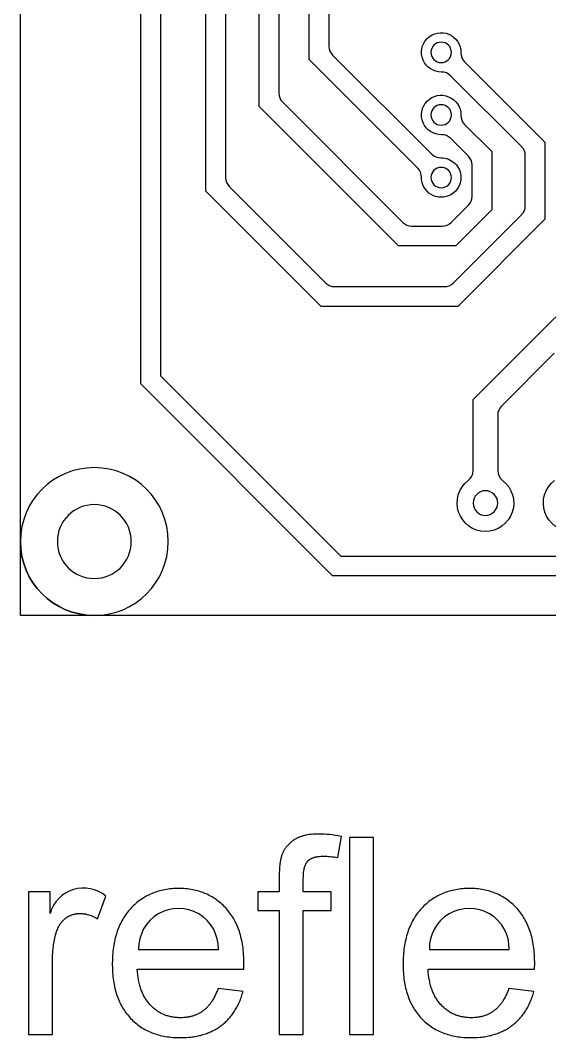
# Model space of a CAD drawing. Extents: x -87 to 75, y -128 to -16.
# Drawn here: x 0.4 to 21.87, y -128.13 to -86.85 of the extents above; entities that cross this region are included whole.
import ezdxf

# ---------------------------------------------------------------- set-up
doc = ezdxf.new("R2010")
doc.units = 0
doc.layers.add('MOSFET', color=7, linetype='CONTINUOUS')
doc.layers.add('MOSFET$TRACES', color=7, linetype='CONTINUOUS')

msp = doc.modelspace()

# ---------------------------------------------------------------- linework, layer by layer
at = {"layer": 'MOSFET'}
for p, q in [((0.4, -111), (0.4, -16)), ((0.4, -108), (0.4, -19)), ((74.6, -111), (0.4, -111)), ((71.6, -111), (3.4, -111)), ((11.482, -120.121), (11.46, -120.137)), ((11.504, -120.106), (11.482, -120.121)), ((11.526, -120.092), (11.504, -120.106)), ((11.55, -120.078), (11.526, -120.092)), ((11.573, -120.064), (11.55, -120.078)), ((11.598, -120.051), (11.573, -120.064)), ((11.622, -120.038), (11.598, -120.051)), ((11.648, -120.026), (11.622, -120.038)), ((11.674, -120.014), (11.648, -120.026)), ((11.7, -120.003), (11.674, -120.014)), ((11.727, -119.992), (11.7, -120.003)), ((11.755, -119.981), (11.727, -119.992)), ((11.783, -119.971), (11.755, -119.981)), ((11.812, -119.962), (11.783, -119.971)), ((11.841, -119.953), (11.812, -119.962)), ((11.871, -119.944), (11.841, -119.953)), ((11.902, -119.936), (11.871, -119.944)), ((11.933, -119.928), (11.902, -119.936)), ((11.964, -119.921), (11.933, -119.928)), ((11.996, -119.915), (11.964, -119.921)), ((12.062, -119.902), (11.996, -119.915)), ((12.13, -119.892), (12.062, -119.902)), ((12.201, -119.884), (12.13, -119.892)), ((12.273, -119.877), (12.201, -119.884)), ((12.348, -119.873), (12.273, -119.877)), ((12.425, -119.87), (12.348, -119.873)), ((12.504, -119.869), (12.425, -119.87)), ((12.609, -119.871), (12.504, -119.869)), ((12.717, -119.875), (12.609, -119.871)), ((12.828, -119.883), (12.717, -119.875)), ((12.941, -119.894), (12.828, -119.883)), ((13.057, -119.907), (12.941, -119.894)), ((13.175, -119.924), (13.057, -119.907)), ((13.297, -119.944), (13.175, -119.924)), ((13.273, -120.823), (13.421, -119.967)), ((13.421, -119.967), (13.297, -119.944)), ((14.729, -120.005), (13.748, -120.005)), ((13.748, -120.005), (13.748, -128)), ((14.729, -128), (14.729, -120.005)), ((11.102, -120.522), (11.089, -120.543)), ((11.114, -120.501), (11.102, -120.522)), ((11.128, -120.48), (11.114, -120.501)), ((11.141, -120.459), (11.128, -120.48)), ((11.156, -120.439), (11.141, -120.459)), ((11.17, -120.419), (11.156, -120.439)), ((11.185, -120.399), (11.17, -120.419)), ((11.2, -120.38), (11.185, -120.399)), ((11.216, -120.36), (11.2, -120.38)), ((11.232, -120.342), (11.216, -120.36)), ((11.249, -120.323), (11.232, -120.342)), ((11.266, -120.305), (11.249, -120.323)), ((11.284, -120.287), (11.266, -120.305)), ((11.302, -120.269), (11.284, -120.287)), ((11.32, -120.251), (11.302, -120.269)), ((11.339, -120.234), (11.32, -120.251)), ((11.358, -120.217), (11.339, -120.234)), ((11.377, -120.2), (11.358, -120.217)), ((11.397, -120.184), (11.377, -120.2)), ((11.418, -120.168), (11.397, -120.184)), ((11.439, -120.152), (11.418, -120.168)), ((11.46, -120.137), (11.439, -120.152)), ((10.95, -120.932), (10.942, -120.98)), ((10.959, -120.886), (10.95, -120.932)), ((10.97, -120.842), (10.959, -120.886)), ((10.98, -120.801), (10.97, -120.842)), ((10.986, -120.781), (10.98, -120.801)), ((10.992, -120.762), (10.986, -120.781)), ((10.998, -120.743), (10.992, -120.762)), ((11.005, -120.725), (10.998, -120.743)), ((11.014, -120.702), (11.005, -120.725)), ((11.023, -120.678), (11.014, -120.702)), ((11.033, -120.655), (11.023, -120.678)), ((11.044, -120.632), (11.033, -120.655)), ((11.054, -120.61), (11.044, -120.632)), ((11.066, -120.587), (11.054, -120.61)), ((11.077, -120.565), (11.066, -120.587)), ((11.089, -120.543), (11.077, -120.565)), ((12.069, -120.954), (12.075, -120.948)), ((12.075, -120.948), (12.081, -120.942)), ((12.081, -120.942), (12.087, -120.937)), ((12.087, -120.937), (12.093, -120.931)), ((12.093, -120.931), (12.1, -120.926)), ((12.1, -120.926), (12.106, -120.92)), ((12.106, -120.92), (12.113, -120.915)), ((12.113, -120.915), (12.12, -120.91)), ((12.12, -120.91), (12.127, -120.905)), ((12.127, -120.905), (12.141, -120.895)), ((12.141, -120.895), (12.156, -120.885)), ((12.156, -120.885), (12.172, -120.876)), ((12.172, -120.876), (12.188, -120.868)), ((12.188, -120.868), (12.204, -120.859)), ((12.204, -120.859), (12.221, -120.851)), ((12.221, -120.851), (12.239, -120.843)), ((12.239, -120.843), (12.257, -120.836)), ((12.257, -120.836), (12.275, -120.829)), ((12.275, -120.829), (12.294, -120.823)), ((12.294, -120.823), (12.314, -120.817)), ((12.314, -120.817), (12.334, -120.811)), ((12.334, -120.811), (12.354, -120.805)), ((12.354, -120.805), (12.375, -120.8)), ((12.375, -120.8), (12.397, -120.796)), ((12.397, -120.796), (12.419, -120.791)), ((12.419, -120.791), (12.441, -120.788)), ((12.441, -120.788), (12.464, -120.784)), ((12.464, -120.784), (12.488, -120.781)), ((12.488, -120.781), (12.537, -120.776)), ((12.537, -120.776), (12.588, -120.772)), ((12.588, -120.772), (12.64, -120.77)), ((12.64, -120.77), (12.695, -120.769)), ((12.695, -120.769), (12.764, -120.77)), ((12.764, -120.77), (12.834, -120.772)), ((12.834, -120.772), (12.904, -120.777)), ((12.904, -120.777), (12.976, -120.783)), ((12.976, -120.783), (13.049, -120.79)), ((13.049, -120.79), (13.123, -120.8)), ((13.123, -120.8), (13.198, -120.811)), ((13.198, -120.811), (13.273, -120.823)), ((10.908, -121.319), (10.903, -121.451)), ((10.916, -121.197), (10.908, -121.319)), ((10.921, -121.139), (10.916, -121.197)), ((10.927, -121.084), (10.921, -121.139)), ((10.934, -121.031), (10.927, -121.084)), ((10.942, -120.98), (10.934, -121.031)), ((11.895, -121.379), (11.899, -121.354)), ((11.899, -121.354), (11.903, -121.328)), ((11.903, -121.328), (11.908, -121.304)), ((11.908, -121.304), (11.913, -121.28)), ((11.913, -121.28), (11.918, -121.256)), ((11.918, -121.256), (11.924, -121.234)), ((11.924, -121.234), (11.93, -121.212)), ((11.93, -121.212), (11.936, -121.19)), ((11.936, -121.19), (11.943, -121.17)), ((11.943, -121.17), (11.95, -121.15)), ((11.95, -121.15), (11.957, -121.13)), ((11.957, -121.13), (11.965, -121.112)), ((11.965, -121.112), (11.973, -121.093)), ((11.973, -121.093), (11.982, -121.076)), ((11.982, -121.076), (11.99, -121.059)), ((11.99, -121.059), (12, -121.043)), ((12, -121.043), (12.004, -121.035)), ((12.004, -121.035), (12.009, -121.028)), ((12.009, -121.028), (12.014, -121.02)), ((12.014, -121.02), (12.019, -121.013)), ((12.019, -121.013), (12.024, -121.006)), ((12.024, -121.006), (12.03, -120.998)), ((12.03, -120.998), (12.035, -120.992)), ((12.035, -120.992), (12.04, -120.985)), ((12.04, -120.985), (12.046, -120.978)), ((12.046, -120.978), (12.051, -120.972)), ((12.051, -120.972), (12.057, -120.966)), ((12.057, -120.966), (12.063, -120.96)), ((12.063, -120.96), (12.069, -120.954)), ((10.903, -121.451), (10.901, -121.592)), ((10.901, -121.592), (10.901, -122.209)), ((11.877, -121.674), (11.878, -121.61)), ((11.877, -122.209), (11.877, -121.674)), ((11.878, -121.61), (11.88, -121.548)), ((11.88, -121.548), (11.884, -121.49)), ((11.884, -121.49), (11.889, -121.433)), ((11.889, -121.433), (11.895, -121.379)), ((6.061, -122.173), (5.996, -122.191)), ((6.127, -122.157), (6.061, -122.173)), ((6.194, -122.142), (6.127, -122.157)), ((6.261, -122.128), (6.194, -122.142)), ((6.33, -122.116), (6.261, -122.128)), ((6.399, -122.106), (6.33, -122.116)), ((6.469, -122.097), (6.399, -122.106)), ((6.54, -122.09), (6.469, -122.097)), ((6.612, -122.085), (6.54, -122.09)), ((6.685, -122.081), (6.612, -122.085)), ((6.758, -122.078), (6.685, -122.081)), ((6.833, -122.078), (6.758, -122.078)), ((6.905, -122.078), (6.833, -122.078)), ((6.977, -122.081), (6.905, -122.078)), ((7.047, -122.085), (6.977, -122.081)), ((7.117, -122.09), (7.047, -122.085)), ((7.186, -122.097), (7.117, -122.09)), ((7.254, -122.106), (7.186, -122.097)), ((7.321, -122.116), (7.254, -122.106)), ((7.387, -122.127), (7.321, -122.116)), ((7.453, -122.14), (7.387, -122.127)), ((7.517, -122.155), (7.453, -122.14)), ((7.581, -122.171), (7.517, -122.155)), ((7.644, -122.189), (7.581, -122.171)), ((7.707, -122.208), (7.644, -122.189)), ((17.857, -122.173), (17.792, -122.191)), ((17.922, -122.157), (17.857, -122.173)), ((17.989, -122.142), (17.922, -122.157)), ((18.057, -122.128), (17.989, -122.142)), ((18.125, -122.116), (18.057, -122.128)), ((18.194, -122.106), (18.125, -122.116)), ((18.264, -122.097), (18.194, -122.106)), ((18.336, -122.09), (18.264, -122.097)), ((18.407, -122.085), (18.336, -122.09)), ((18.48, -122.081), (18.407, -122.085)), ((18.554, -122.078), (18.48, -122.081)), ((18.628, -122.078), (18.554, -122.078)), ((18.701, -122.078), (18.628, -122.078)), ((18.772, -122.081), (18.701, -122.078)), ((18.843, -122.085), (18.772, -122.081)), ((18.912, -122.09), (18.843, -122.085)), ((18.981, -122.097), (18.912, -122.09)), ((19.049, -122.106), (18.981, -122.097)), ((19.116, -122.116), (19.049, -122.106)), ((19.183, -122.127), (19.116, -122.116)), ((19.248, -122.14), (19.183, -122.127)), ((19.313, -122.155), (19.248, -122.14)), ((19.377, -122.171), (19.313, -122.155)), ((19.44, -122.189), (19.377, -122.171)), ((19.502, -122.208), (19.44, -122.189)), ((1.609, -122.209), (0.725, -122.209)), ((0.725, -122.209), (0.725, -128)), ((1.609, -123.087), (1.609, -122.209)), ((3.534, -123.305), (3.872, -122.394)), ((5.231, -122.57), (5.179, -122.611)), ((5.285, -122.532), (5.231, -122.57)), ((5.339, -122.495), (5.285, -122.532)), ((5.395, -122.459), (5.339, -122.495)), ((5.451, -122.425), (5.395, -122.459)), ((5.508, -122.393), (5.451, -122.425)), ((5.566, -122.362), (5.508, -122.393)), ((5.625, -122.333), (5.566, -122.362)), ((5.684, -122.305), (5.625, -122.333)), ((5.745, -122.279), (5.684, -122.305)), ((5.807, -122.255), (5.745, -122.279)), ((5.869, -122.232), (5.807, -122.255)), ((5.932, -122.211), (5.869, -122.232)), ((5.996, -122.191), (5.932, -122.211)), ((7.768, -122.229), (7.707, -122.208)), ((7.828, -122.251), (7.768, -122.229)), ((7.888, -122.275), (7.828, -122.251)), ((7.947, -122.301), (7.888, -122.275)), ((8.005, -122.328), (7.947, -122.301)), ((8.062, -122.356), (8.005, -122.328)), ((8.119, -122.387), (8.062, -122.356)), ((8.174, -122.418), (8.119, -122.387)), ((8.229, -122.451), (8.174, -122.418)), ((8.283, -122.486), (8.229, -122.451)), ((8.336, -122.522), (8.283, -122.486)), ((8.388, -122.56), (8.336, -122.522)), ((8.44, -122.6), (8.388, -122.56)), ((8.49, -122.641), (8.44, -122.6)), ((10.901, -122.209), (10.034, -122.209)), ((10.034, -122.209), (10.034, -122.972)), ((13.006, -122.209), (11.877, -122.209)), ((13.006, -122.972), (13.006, -122.209)), ((17.027, -122.57), (16.974, -122.611)), ((17.08, -122.532), (17.027, -122.57)), ((17.135, -122.495), (17.08, -122.532)), ((17.19, -122.459), (17.135, -122.495)), ((17.246, -122.425), (17.19, -122.459)), ((17.304, -122.393), (17.246, -122.425)), ((17.361, -122.362), (17.304, -122.393)), ((17.42, -122.333), (17.361, -122.362)), ((17.48, -122.305), (17.42, -122.333)), ((17.541, -122.279), (17.48, -122.305)), ((17.602, -122.255), (17.541, -122.279)), ((17.664, -122.232), (17.602, -122.255)), ((17.728, -122.211), (17.664, -122.232)), ((17.792, -122.191), (17.728, -122.211)), ((19.563, -122.229), (19.502, -122.208)), ((19.624, -122.251), (19.563, -122.229)), ((19.684, -122.275), (19.624, -122.251)), ((19.743, -122.301), (19.684, -122.275)), ((19.801, -122.328), (19.743, -122.301)), ((19.858, -122.356), (19.801, -122.328)), ((19.914, -122.387), (19.858, -122.356)), ((19.97, -122.418), (19.914, -122.387)), ((20.025, -122.451), (19.97, -122.418)), ((20.078, -122.486), (20.025, -122.451)), ((20.132, -122.522), (20.078, -122.486)), ((20.184, -122.56), (20.132, -122.522)), ((20.235, -122.6), (20.184, -122.56)), ((20.286, -122.641), (20.235, -122.6)), ((4.79, -122.988), (4.746, -123.042)), ((4.834, -122.936), (4.79, -122.988)), ((4.881, -122.885), (4.834, -122.936)), ((4.928, -122.835), (4.881, -122.885)), ((4.977, -122.787), (4.928, -122.835)), ((5.026, -122.741), (4.977, -122.787)), ((5.076, -122.696), (5.026, -122.741)), ((5.127, -122.652), (5.076, -122.696)), ((5.179, -122.611), (5.127, -122.652)), ((8.54, -122.683), (8.49, -122.641)), ((8.589, -122.727), (8.54, -122.683)), ((8.637, -122.773), (8.589, -122.727)), ((8.684, -122.82), (8.637, -122.773)), ((8.731, -122.868), (8.684, -122.82)), ((8.776, -122.918), (8.731, -122.868)), ((8.82, -122.97), (8.776, -122.918)), ((8.862, -123.022), (8.82, -122.97)), ((10.034, -122.972), (10.901, -122.972)), ((10.901, -122.972), (10.901, -128)), ((11.877, -128), (11.877, -122.972)), ((11.877, -122.972), (13.006, -122.972)), ((16.585, -122.988), (16.542, -123.042)), ((16.63, -122.936), (16.585, -122.988)), ((16.676, -122.885), (16.63, -122.936)), ((16.724, -122.835), (16.676, -122.885)), ((16.772, -122.787), (16.724, -122.835)), ((16.821, -122.741), (16.772, -122.787)), ((16.871, -122.696), (16.821, -122.741)), ((16.922, -122.652), (16.871, -122.696)), ((16.974, -122.611), (16.922, -122.652)), ((20.336, -122.683), (20.286, -122.641)), ((20.384, -122.727), (20.336, -122.683)), ((20.433, -122.773), (20.384, -122.727)), ((20.48, -122.82), (20.433, -122.773)), ((20.526, -122.868), (20.48, -122.82)), ((20.572, -122.918), (20.526, -122.868)), ((20.615, -122.97), (20.572, -122.918)), ((20.658, -123.022), (20.615, -122.97)), ((2.077, -123.436), (2.09, -123.421)), ((2.09, -123.421), (2.103, -123.406)), ((2.103, -123.406), (2.117, -123.392)), ((2.117, -123.392), (2.131, -123.377)), ((2.131, -123.377), (2.145, -123.363)), ((2.145, -123.363), (2.159, -123.35)), ((2.159, -123.35), (2.174, -123.336)), ((2.174, -123.336), (2.189, -123.323)), ((2.189, -123.323), (2.204, -123.31)), ((2.204, -123.31), (2.22, -123.298)), ((2.22, -123.298), (2.236, -123.286)), ((2.236, -123.286), (2.252, -123.274)), ((2.252, -123.274), (2.268, -123.262)), ((2.268, -123.262), (2.284, -123.251)), ((2.284, -123.251), (2.301, -123.24)), ((2.301, -123.24), (2.318, -123.23)), ((2.318, -123.23), (2.334, -123.22)), ((2.334, -123.22), (2.351, -123.21)), ((2.351, -123.21), (2.368, -123.201)), ((2.368, -123.201), (2.385, -123.192)), ((2.385, -123.192), (2.402, -123.184)), ((2.402, -123.184), (2.42, -123.175)), ((2.42, -123.175), (2.437, -123.168)), ((2.437, -123.168), (2.455, -123.16)), ((2.455, -123.16), (2.473, -123.153)), ((2.473, -123.153), (2.491, -123.147)), ((2.491, -123.147), (2.509, -123.14)), ((2.509, -123.14), (2.527, -123.135)), ((2.527, -123.135), (2.545, -123.129)), ((2.545, -123.129), (2.563, -123.124)), ((2.563, -123.124), (2.582, -123.119)), ((2.582, -123.119), (2.6, -123.115)), ((2.6, -123.115), (2.619, -123.111)), ((2.619, -123.111), (2.638, -123.107)), ((2.638, -123.107), (2.657, -123.104)), ((2.657, -123.104), (2.676, -123.101)), ((2.676, -123.101), (2.696, -123.099)), ((2.696, -123.099), (2.715, -123.097)), ((2.715, -123.097), (2.734, -123.095)), ((2.734, -123.095), (2.754, -123.094)), ((2.754, -123.094), (2.774, -123.093)), ((2.774, -123.093), (2.794, -123.092)), ((2.794, -123.092), (2.814, -123.092)), ((2.814, -123.092), (2.836, -123.092)), ((2.836, -123.092), (2.859, -123.093)), ((2.859, -123.093), (2.881, -123.094)), ((2.881, -123.094), (2.904, -123.095)), ((2.904, -123.095), (2.926, -123.097)), ((2.926, -123.097), (2.949, -123.1)), ((2.949, -123.1), (2.971, -123.102)), ((2.971, -123.102), (2.994, -123.105)), ((2.994, -123.105), (3.016, -123.109)), ((3.016, -123.109), (3.039, -123.113)), ((3.039, -123.113), (3.061, -123.117)), ((3.061, -123.117), (3.084, -123.122)), ((3.084, -123.122), (3.106, -123.127)), ((3.106, -123.127), (3.129, -123.133)), ((3.129, -123.133), (3.174, -123.145)), ((3.174, -123.145), (3.219, -123.159)), ((3.219, -123.159), (3.264, -123.175)), ((3.264, -123.175), (3.309, -123.193)), ((3.309, -123.193), (3.354, -123.212)), ((3.354, -123.212), (3.399, -123.232)), ((3.399, -123.232), (3.444, -123.255)), ((3.444, -123.255), (3.489, -123.279)), ((3.489, -123.279), (3.534, -123.305)), ((4.517, -123.391), (4.484, -123.453)), ((4.551, -123.329), (4.517, -123.391)), ((4.587, -123.269), (4.551, -123.329)), ((4.625, -123.21), (4.587, -123.269)), ((4.664, -123.153), (4.625, -123.21)), ((4.704, -123.097), (4.664, -123.153)), ((4.746, -123.042), (4.704, -123.097)), ((8.903, -123.076), (8.862, -123.022)), ((8.943, -123.131), (8.903, -123.076)), ((8.981, -123.188), (8.943, -123.131)), ((9.018, -123.245), (8.981, -123.188)), ((9.053, -123.304), (9.018, -123.245)), ((9.087, -123.364), (9.053, -123.304)), ((9.119, -123.425), (9.087, -123.364)), ((9.15, -123.488), (9.119, -123.425)), ((16.312, -123.391), (16.279, -123.453)), ((16.347, -123.329), (16.312, -123.391)), ((16.383, -123.269), (16.347, -123.329)), ((16.42, -123.21), (16.383, -123.269)), ((16.459, -123.153), (16.42, -123.21)), ((16.5, -123.097), (16.459, -123.153)), ((16.542, -123.042), (16.5, -123.097)), ((20.699, -123.076), (20.658, -123.022)), ((20.738, -123.131), (20.699, -123.076)), ((20.776, -123.188), (20.738, -123.131)), ((20.813, -123.245), (20.776, -123.188)), ((20.848, -123.304), (20.813, -123.245)), ((20.882, -123.364), (20.848, -123.304)), ((20.914, -123.425), (20.882, -123.364)), ((20.945, -123.488), (20.914, -123.425)), ((1.851, -123.889), (1.87, -123.823)), ((1.87, -123.823), (1.885, -123.78)), ((1.885, -123.78), (1.9, -123.739)), ((1.9, -123.739), (1.917, -123.699)), ((1.917, -123.699), (1.925, -123.68)), ((1.925, -123.68), (1.934, -123.66)), ((1.934, -123.66), (1.943, -123.641)), ((1.943, -123.641), (1.953, -123.623)), ((1.953, -123.623), (1.963, -123.604)), ((1.963, -123.604), (1.973, -123.586)), ((1.973, -123.586), (1.983, -123.568)), ((1.983, -123.568), (1.994, -123.551)), ((1.994, -123.551), (2.005, -123.534)), ((2.005, -123.534), (2.016, -123.517)), ((2.016, -123.517), (2.028, -123.5)), ((2.028, -123.5), (2.04, -123.484)), ((2.04, -123.484), (2.052, -123.468)), ((2.052, -123.468), (2.064, -123.452)), ((2.064, -123.452), (2.077, -123.436)), ((4.341, -123.785), (4.316, -123.855)), ((4.366, -123.716), (4.341, -123.785)), ((4.393, -123.649), (4.366, -123.716)), ((4.422, -123.582), (4.393, -123.649)), ((4.452, -123.517), (4.422, -123.582)), ((4.484, -123.453), (4.452, -123.517)), ((9.179, -123.552), (9.15, -123.488)), ((9.207, -123.617), (9.179, -123.552)), ((9.234, -123.683), (9.207, -123.617)), ((9.259, -123.751), (9.234, -123.683)), ((9.283, -123.82), (9.259, -123.751)), ((9.305, -123.89), (9.283, -123.82)), ((16.136, -123.785), (16.112, -123.855)), ((16.162, -123.716), (16.136, -123.785)), ((16.189, -123.649), (16.162, -123.716)), ((16.218, -123.582), (16.189, -123.649)), ((16.248, -123.517), (16.218, -123.582)), ((16.279, -123.453), (16.248, -123.517)), ((20.975, -123.552), (20.945, -123.488)), ((21.003, -123.617), (20.975, -123.552)), ((21.03, -123.683), (21.003, -123.617)), ((21.055, -123.751), (21.03, -123.683)), ((21.078, -123.82), (21.055, -123.751)), ((21.101, -123.89), (21.078, -123.82)), ((1.759, -124.3), (1.771, -124.229)), ((1.771, -124.229), (1.784, -124.16)), ((1.784, -124.16), (1.799, -124.091)), ((1.799, -124.091), (1.815, -124.023)), ((1.815, -124.023), (1.832, -123.955)), ((1.832, -123.955), (1.851, -123.889)), ((4.217, -124.226), (4.202, -124.304)), ((4.234, -124.149), (4.217, -124.226)), ((4.252, -124.074), (4.234, -124.149)), ((4.272, -124), (4.252, -124.074)), ((4.294, -123.927), (4.272, -124)), ((4.316, -123.855), (4.294, -123.927)), ((9.326, -123.962), (9.305, -123.89)), ((9.345, -124.034), (9.326, -123.962)), ((9.363, -124.108), (9.345, -124.034)), ((9.38, -124.183), (9.363, -124.108)), ((9.395, -124.26), (9.38, -124.183)), ((16.013, -124.226), (15.997, -124.304)), ((16.029, -124.149), (16.013, -124.226)), ((16.048, -124.074), (16.029, -124.149)), ((16.068, -124), (16.048, -124.074)), ((16.089, -123.927), (16.068, -124)), ((16.112, -123.855), (16.089, -123.927)), ((21.122, -123.962), (21.101, -123.89)), ((21.141, -124.034), (21.122, -123.962)), ((21.159, -124.108), (21.141, -124.034)), ((21.175, -124.183), (21.159, -124.108)), ((21.191, -124.26), (21.175, -124.183)), ((1.709, -124.814), (1.717, -124.663)), ((1.717, -124.663), (1.723, -124.589)), ((1.723, -124.589), (1.73, -124.516)), ((1.73, -124.516), (1.738, -124.443)), ((1.738, -124.443), (1.748, -124.371)), ((1.748, -124.371), (1.759, -124.3)), ((4.155, -124.628), (4.147, -124.713)), ((4.164, -124.545), (4.155, -124.628)), ((4.175, -124.464), (4.164, -124.545)), ((4.188, -124.383), (4.175, -124.464)), ((4.202, -124.304), (4.188, -124.383)), ((5.197, -124.548), (8.431, -124.548)), ((9.409, -124.338), (9.395, -124.26)), ((9.421, -124.416), (9.409, -124.338)), ((9.432, -124.497), (9.421, -124.416)), ((9.441, -124.578), (9.432, -124.497)), ((9.449, -124.661), (9.441, -124.578)), ((9.455, -124.745), (9.449, -124.661)), ((15.95, -124.628), (15.942, -124.713)), ((15.96, -124.545), (15.95, -124.628)), ((15.971, -124.464), (15.96, -124.545)), ((15.983, -124.383), (15.971, -124.464)), ((15.997, -124.304), (15.983, -124.383)), ((16.993, -124.548), (20.226, -124.548)), ((21.204, -124.338), (21.191, -124.26)), ((21.216, -124.416), (21.204, -124.338)), ((21.227, -124.497), (21.216, -124.416)), ((21.237, -124.578), (21.227, -124.497)), ((21.244, -124.661), (21.237, -124.578)), ((21.251, -124.745), (21.244, -124.661)), ((1.707, -124.968), (1.709, -124.814)), ((1.707, -128), (1.707, -124.968)), ((4.131, -124.973), (4.128, -125.153)), ((4.135, -124.885), (4.131, -124.973)), ((4.14, -124.798), (4.135, -124.885)), ((4.147, -124.713), (4.14, -124.798)), ((9.464, -124.917), (9.455, -124.745)), ((9.467, -125.093), (9.464, -124.917)), ((15.927, -124.973), (15.924, -125.153)), ((15.93, -124.885), (15.927, -124.973)), ((15.935, -124.798), (15.93, -124.885)), ((15.942, -124.713), (15.935, -124.798)), ((21.26, -124.917), (21.251, -124.745)), ((21.262, -125.093), (21.26, -124.917)), ((4.128, -125.153), (4.131, -125.327)), ((4.131, -125.327), (4.135, -125.413)), ((4.135, -125.413), (4.14, -125.497)), ((5.151, -125.473), (5.142, -125.355)), ((5.142, -125.355), (9.461, -125.355)), ((5.163, -125.587), (5.151, -125.473)), ((9.461, -125.355), (9.467, -125.093)), ((15.924, -125.153), (15.927, -125.327)), ((15.927, -125.327), (15.93, -125.413)), ((15.93, -125.413), (15.935, -125.497)), ((16.946, -125.473), (16.938, -125.355)), ((16.938, -125.355), (21.257, -125.355)), ((16.958, -125.587), (16.946, -125.473)), ((21.257, -125.355), (21.262, -125.093)), ((4.14, -125.497), (4.146, -125.579)), ((4.146, -125.579), (4.154, -125.661)), ((4.154, -125.661), (4.164, -125.741)), ((4.164, -125.741), (4.175, -125.82)), ((4.175, -125.82), (4.187, -125.898)), ((4.187, -125.898), (4.201, -125.975)), ((5.178, -125.697), (5.163, -125.587)), ((5.187, -125.751), (5.178, -125.697)), ((5.197, -125.804), (5.187, -125.751)), ((5.207, -125.857), (5.197, -125.804)), ((5.219, -125.908), (5.207, -125.857)), ((15.935, -125.497), (15.942, -125.579)), ((15.942, -125.579), (15.95, -125.661)), ((15.95, -125.661), (15.959, -125.741)), ((15.959, -125.741), (15.97, -125.82)), ((15.97, -125.82), (15.983, -125.898)), ((15.983, -125.898), (15.996, -125.975)), ((16.974, -125.697), (16.958, -125.587)), ((16.982, -125.751), (16.974, -125.697)), ((16.992, -125.804), (16.982, -125.751)), ((17.003, -125.857), (16.992, -125.804)), ((17.014, -125.908), (17.003, -125.857)), ((4.201, -125.975), (4.216, -126.05)), ((4.216, -126.05), (4.233, -126.124)), ((4.233, -126.124), (4.251, -126.197)), ((4.251, -126.197), (4.271, -126.269)), ((4.271, -126.269), (4.292, -126.339)), ((5.231, -125.958), (5.219, -125.908)), ((5.244, -126.008), (5.231, -125.958)), ((5.258, -126.057), (5.244, -126.008)), ((5.273, -126.105), (5.258, -126.057)), ((5.288, -126.152), (5.273, -126.105)), ((5.305, -126.198), (5.288, -126.152)), ((5.322, -126.243), (5.305, -126.198)), ((5.34, -126.287), (5.322, -126.243)), ((5.359, -126.331), (5.34, -126.287)), ((8.362, -126.285), (8.331, -126.356)), ((8.391, -126.211), (8.362, -126.285)), ((8.42, -126.135), (8.391, -126.211)), ((9.434, -126.26), (8.42, -126.135)), ((9.403, -126.37), (9.434, -126.26)), ((15.996, -125.975), (16.012, -126.05)), ((16.012, -126.05), (16.028, -126.124)), ((16.028, -126.124), (16.047, -126.197)), ((16.047, -126.197), (16.066, -126.269)), ((16.066, -126.269), (16.087, -126.339)), ((17.026, -125.958), (17.014, -125.908)), ((17.039, -126.008), (17.026, -125.958)), ((17.053, -126.057), (17.039, -126.008)), ((17.068, -126.105), (17.053, -126.057)), ((17.084, -126.152), (17.068, -126.105)), ((17.1, -126.198), (17.084, -126.152)), ((17.117, -126.243), (17.1, -126.198)), ((17.136, -126.287), (17.117, -126.243)), ((17.155, -126.331), (17.136, -126.287)), ((20.157, -126.285), (20.126, -126.356)), ((20.187, -126.211), (20.157, -126.285)), ((20.215, -126.135), (20.187, -126.211)), ((21.23, -126.26), (20.215, -126.135)), ((21.198, -126.37), (21.23, -126.26)), ((4.292, -126.339), (4.314, -126.408)), ((4.314, -126.408), (4.338, -126.476)), ((4.338, -126.476), (4.364, -126.543)), ((4.364, -126.543), (4.391, -126.609)), ((4.391, -126.609), (4.419, -126.673)), ((4.419, -126.673), (4.449, -126.736)), ((5.379, -126.373), (5.359, -126.331)), ((5.4, -126.415), (5.379, -126.373)), ((5.421, -126.456), (5.4, -126.415)), ((5.443, -126.496), (5.421, -126.456)), ((5.467, -126.535), (5.443, -126.496)), ((5.491, -126.573), (5.467, -126.535)), ((5.515, -126.611), (5.491, -126.573)), ((5.541, -126.647), (5.515, -126.611)), ((5.568, -126.683), (5.541, -126.647)), ((5.595, -126.718), (5.568, -126.683)), ((5.623, -126.751), (5.595, -126.718)), ((8.118, -126.727), (8.099, -126.754)), ((8.138, -126.7), (8.118, -126.727)), ((8.157, -126.672), (8.138, -126.7)), ((8.176, -126.644), (8.157, -126.672)), ((8.194, -126.614), (8.176, -126.644)), ((8.23, -126.554), (8.194, -126.614)), ((8.265, -126.49), (8.23, -126.554)), ((8.298, -126.425), (8.265, -126.49)), ((8.331, -126.356), (8.298, -126.425)), ((9.244, -126.777), (9.267, -126.729)), ((9.267, -126.729), (9.289, -126.68)), ((9.289, -126.68), (9.31, -126.63)), ((9.31, -126.63), (9.33, -126.58)), ((9.33, -126.58), (9.349, -126.528)), ((9.349, -126.528), (9.368, -126.476)), ((9.368, -126.476), (9.386, -126.424)), ((9.386, -126.424), (9.403, -126.37)), ((16.087, -126.339), (16.11, -126.408)), ((16.11, -126.408), (16.134, -126.476)), ((16.134, -126.476), (16.159, -126.543)), ((16.159, -126.543), (16.186, -126.609)), ((16.186, -126.609), (16.214, -126.673)), ((16.214, -126.673), (16.244, -126.736)), ((17.174, -126.373), (17.155, -126.331)), ((17.195, -126.415), (17.174, -126.373)), ((17.217, -126.456), (17.195, -126.415)), ((17.239, -126.496), (17.217, -126.456)), ((17.262, -126.535), (17.239, -126.496)), ((17.286, -126.573), (17.262, -126.535)), ((17.311, -126.611), (17.286, -126.573)), ((17.337, -126.647), (17.311, -126.611)), ((17.363, -126.683), (17.337, -126.647)), ((17.391, -126.718), (17.363, -126.683)), ((17.419, -126.751), (17.391, -126.718)), ((19.914, -126.727), (19.894, -126.754)), ((19.933, -126.7), (19.914, -126.727)), ((19.952, -126.672), (19.933, -126.7)), ((19.971, -126.644), (19.952, -126.672)), ((19.989, -126.614), (19.971, -126.644)), ((20.025, -126.554), (19.989, -126.614)), ((20.06, -126.49), (20.025, -126.554)), ((20.094, -126.425), (20.06, -126.49)), ((20.126, -126.356), (20.094, -126.425)), ((21.04, -126.777), (21.062, -126.729)), ((21.062, -126.729), (21.084, -126.68)), ((21.084, -126.68), (21.105, -126.63)), ((21.105, -126.63), (21.125, -126.58)), ((21.125, -126.58), (21.145, -126.528)), ((21.145, -126.528), (21.163, -126.476)), ((21.163, -126.476), (21.181, -126.424)), ((21.181, -126.424), (21.198, -126.37)), ((4.449, -126.736), (4.48, -126.798)), ((4.48, -126.798), (4.513, -126.858)), ((4.513, -126.858), (4.547, -126.918)), ((4.547, -126.918), (4.582, -126.976)), ((4.582, -126.976), (4.62, -127.033)), ((4.62, -127.033), (4.658, -127.088)), ((4.658, -127.088), (4.698, -127.143)), ((4.698, -127.143), (4.74, -127.196)), ((5.652, -126.784), (5.623, -126.751)), ((5.682, -126.817), (5.652, -126.784)), ((5.713, -126.848), (5.682, -126.817)), ((5.744, -126.878), (5.713, -126.848)), ((5.775, -126.907), (5.744, -126.878)), ((5.807, -126.935), (5.775, -126.907)), ((5.84, -126.963), (5.807, -126.935)), ((5.873, -126.989), (5.84, -126.963)), ((5.906, -127.014), (5.873, -126.989)), ((5.94, -127.039), (5.906, -127.014)), ((5.974, -127.062), (5.94, -127.039)), ((6.009, -127.084), (5.974, -127.062)), ((6.044, -127.105), (6.009, -127.084)), ((6.08, -127.126), (6.044, -127.105)), ((6.116, -127.145), (6.08, -127.126)), ((7.666, -127.137), (7.64, -127.151)), ((7.691, -127.122), (7.666, -127.137)), ((7.717, -127.107), (7.691, -127.122)), ((7.742, -127.091), (7.717, -127.107)), ((7.766, -127.075), (7.742, -127.091)), ((7.791, -127.058), (7.766, -127.075)), ((7.815, -127.04), (7.791, -127.058)), ((7.838, -127.022), (7.815, -127.04)), ((7.862, -127.003), (7.838, -127.022)), ((7.885, -126.984), (7.862, -127.003)), ((7.908, -126.964), (7.885, -126.984)), ((7.93, -126.943), (7.908, -126.964)), ((7.952, -126.922), (7.93, -126.943)), ((7.974, -126.9), (7.952, -126.922)), ((7.996, -126.877), (7.974, -126.9)), ((8.017, -126.854), (7.996, -126.877)), ((8.038, -126.83), (8.017, -126.854)), ((8.058, -126.805), (8.038, -126.83)), ((8.079, -126.78), (8.058, -126.805)), ((8.099, -126.754), (8.079, -126.78)), ((9.005, -127.176), (9.035, -127.134)), ((9.035, -127.134), (9.064, -127.092)), ((9.064, -127.092), (9.092, -127.05)), ((9.092, -127.05), (9.119, -127.006)), ((9.119, -127.006), (9.146, -126.962)), ((9.146, -126.962), (9.172, -126.917)), ((9.172, -126.917), (9.197, -126.871)), ((9.197, -126.871), (9.221, -126.824)), ((9.221, -126.824), (9.244, -126.777)), ((16.244, -126.736), (16.275, -126.798)), ((16.275, -126.798), (16.308, -126.858)), ((16.308, -126.858), (16.342, -126.918)), ((16.342, -126.918), (16.378, -126.976)), ((16.378, -126.976), (16.415, -127.033)), ((16.415, -127.033), (16.454, -127.088)), ((16.454, -127.088), (16.494, -127.143)), ((16.494, -127.143), (16.535, -127.196)), ((17.448, -126.784), (17.419, -126.751)), ((17.478, -126.817), (17.448, -126.784)), ((17.508, -126.848), (17.478, -126.817)), ((17.539, -126.878), (17.508, -126.848)), ((17.571, -126.907), (17.539, -126.878)), ((17.603, -126.935), (17.571, -126.907)), ((17.635, -126.963), (17.603, -126.935)), ((17.668, -126.989), (17.635, -126.963)), ((17.702, -127.014), (17.668, -126.989)), ((17.736, -127.039), (17.702, -127.014)), ((17.77, -127.062), (17.736, -127.039)), ((17.805, -127.084), (17.77, -127.062)), ((17.84, -127.105), (17.805, -127.084)), ((17.876, -127.126), (17.84, -127.105)), ((17.912, -127.145), (17.876, -127.126)), ((19.461, -127.137), (19.436, -127.151)), ((19.487, -127.122), (19.461, -127.137)), ((19.512, -127.107), (19.487, -127.122)), ((19.537, -127.091), (19.512, -127.107)), ((19.562, -127.075), (19.537, -127.091)), ((19.586, -127.058), (19.562, -127.075)), ((19.61, -127.04), (19.586, -127.058)), ((19.634, -127.022), (19.61, -127.04)), ((19.657, -127.003), (19.634, -127.022)), ((19.68, -126.984), (19.657, -127.003)), ((19.703, -126.964), (19.68, -126.984)), ((19.726, -126.943), (19.703, -126.964)), ((19.748, -126.922), (19.726, -126.943)), ((19.77, -126.9), (19.748, -126.922)), ((19.791, -126.877), (19.77, -126.9)), ((19.812, -126.854), (19.791, -126.877)), ((19.833, -126.83), (19.812, -126.854)), ((19.854, -126.805), (19.833, -126.83)), ((19.874, -126.78), (19.854, -126.805)), ((19.894, -126.754), (19.874, -126.78)), ((20.801, -127.176), (20.83, -127.134)), ((20.83, -127.134), (20.859, -127.092)), ((20.859, -127.092), (20.888, -127.05)), ((20.888, -127.05), (20.915, -127.006)), ((20.915, -127.006), (20.941, -126.962)), ((20.941, -126.962), (20.967, -126.917)), ((20.967, -126.917), (20.992, -126.871)), ((20.992, -126.871), (21.016, -126.824)), ((21.016, -126.824), (21.04, -126.777)), ((4.74, -127.196), (4.782, -127.248)), ((4.782, -127.248), (4.827, -127.299)), ((4.827, -127.299), (4.873, -127.348)), ((4.873, -127.348), (4.92, -127.396)), ((4.92, -127.396), (4.968, -127.443)), ((4.968, -127.443), (5.017, -127.488)), ((5.017, -127.488), (5.067, -127.532)), ((5.067, -127.532), (5.118, -127.574)), ((6.153, -127.163), (6.116, -127.145)), ((6.19, -127.181), (6.153, -127.163)), ((6.228, -127.197), (6.19, -127.181)), ((6.266, -127.212), (6.228, -127.197)), ((6.304, -127.227), (6.266, -127.212)), ((6.343, -127.24), (6.304, -127.227)), ((6.383, -127.252), (6.343, -127.24)), ((6.423, -127.264), (6.383, -127.252)), ((6.463, -127.274), (6.423, -127.264)), ((6.504, -127.284), (6.463, -127.274)), ((6.545, -127.292), (6.504, -127.284)), ((6.587, -127.3), (6.545, -127.292)), ((6.629, -127.306), (6.587, -127.3)), ((6.672, -127.311), (6.629, -127.306)), ((6.715, -127.316), (6.672, -127.311)), ((6.759, -127.319), (6.715, -127.316)), ((6.803, -127.322), (6.759, -127.319)), ((6.848, -127.323), (6.803, -127.322)), ((6.893, -127.324), (6.848, -127.323)), ((6.96, -127.323), (6.893, -127.324)), ((7.025, -127.319), (6.96, -127.323)), ((7.058, -127.317), (7.025, -127.319)), ((7.09, -127.314), (7.058, -127.317)), ((7.122, -127.31), (7.09, -127.314)), ((7.153, -127.306), (7.122, -127.31)), ((7.184, -127.301), (7.153, -127.306)), ((7.215, -127.296), (7.184, -127.301)), ((7.245, -127.29), (7.215, -127.296)), ((7.276, -127.284), (7.245, -127.29)), ((7.306, -127.277), (7.276, -127.284)), ((7.335, -127.27), (7.306, -127.277)), ((7.364, -127.261), (7.335, -127.27)), ((7.393, -127.253), (7.364, -127.261)), ((7.422, -127.244), (7.393, -127.253)), ((7.45, -127.234), (7.422, -127.244)), ((7.478, -127.224), (7.45, -127.234)), ((7.506, -127.213), (7.478, -127.224)), ((7.533, -127.202), (7.506, -127.213)), ((7.561, -127.19), (7.533, -127.202)), ((7.587, -127.177), (7.561, -127.19)), ((7.614, -127.164), (7.587, -127.177)), ((7.64, -127.151), (7.614, -127.164)), ((8.625, -127.577), (8.663, -127.545)), ((8.663, -127.545), (8.701, -127.511)), ((8.701, -127.511), (8.738, -127.477)), ((8.738, -127.477), (8.774, -127.442)), ((8.774, -127.442), (8.81, -127.406)), ((8.81, -127.406), (8.844, -127.37)), ((8.844, -127.37), (8.878, -127.333)), ((8.878, -127.333), (8.911, -127.294)), ((8.911, -127.294), (8.943, -127.256)), ((8.943, -127.256), (8.975, -127.216)), ((8.975, -127.216), (9.005, -127.176)), ((16.535, -127.196), (16.578, -127.248)), ((16.578, -127.248), (16.622, -127.299)), ((16.622, -127.299), (16.668, -127.348)), ((16.668, -127.348), (16.715, -127.396)), ((16.715, -127.396), (16.763, -127.443)), ((16.763, -127.443), (16.812, -127.488)), ((16.812, -127.488), (16.862, -127.532)), ((16.862, -127.532), (16.913, -127.574)), ((17.948, -127.163), (17.912, -127.145)), ((17.986, -127.181), (17.948, -127.163)), ((18.023, -127.197), (17.986, -127.181)), ((18.061, -127.212), (18.023, -127.197)), ((18.1, -127.227), (18.061, -127.212)), ((18.139, -127.24), (18.1, -127.227)), ((18.178, -127.252), (18.139, -127.24)), ((18.218, -127.264), (18.178, -127.252)), ((18.259, -127.274), (18.218, -127.264)), ((18.299, -127.284), (18.259, -127.274)), ((18.341, -127.292), (18.299, -127.284)), ((18.383, -127.3), (18.341, -127.292)), ((18.425, -127.306), (18.383, -127.3)), ((18.468, -127.311), (18.425, -127.306)), ((18.511, -127.316), (18.468, -127.311)), ((18.555, -127.319), (18.511, -127.316)), ((18.599, -127.322), (18.555, -127.319)), ((18.643, -127.323), (18.599, -127.322)), ((18.688, -127.324), (18.643, -127.323)), ((18.755, -127.323), (18.688, -127.324)), ((18.821, -127.319), (18.755, -127.323)), ((18.853, -127.317), (18.821, -127.319)), ((18.885, -127.314), (18.853, -127.317)), ((18.917, -127.31), (18.885, -127.314)), ((18.949, -127.306), (18.917, -127.31)), ((18.98, -127.301), (18.949, -127.306)), ((19.01, -127.296), (18.98, -127.301)), ((19.041, -127.29), (19.01, -127.296)), ((19.071, -127.284), (19.041, -127.29)), ((19.101, -127.277), (19.071, -127.284)), ((19.131, -127.27), (19.101, -127.277)), ((19.16, -127.261), (19.131, -127.27)), ((19.189, -127.253), (19.16, -127.261)), ((19.217, -127.244), (19.189, -127.253)), ((19.246, -127.234), (19.217, -127.244)), ((19.274, -127.224), (19.246, -127.234)), ((19.302, -127.213), (19.274, -127.224)), ((19.329, -127.202), (19.302, -127.213)), ((19.356, -127.19), (19.329, -127.202)), ((19.383, -127.177), (19.356, -127.19)), ((19.409, -127.164), (19.383, -127.177)), ((19.436, -127.151), (19.409, -127.164)), ((20.42, -127.577), (20.459, -127.545)), ((20.459, -127.545), (20.497, -127.511)), ((20.497, -127.511), (20.534, -127.477)), ((20.534, -127.477), (20.57, -127.442)), ((20.57, -127.442), (20.605, -127.406)), ((20.605, -127.406), (20.64, -127.37)), ((20.64, -127.37), (20.674, -127.333)), ((20.674, -127.333), (20.706, -127.294)), ((20.706, -127.294), (20.739, -127.256)), ((20.739, -127.256), (20.77, -127.216)), ((20.77, -127.216), (20.801, -127.176)), ((5.118, -127.574), (5.17, -127.614)), ((5.17, -127.614), (5.223, -127.653)), ((5.223, -127.653), (5.278, -127.691)), ((5.278, -127.691), (5.333, -127.727)), ((5.333, -127.727), (5.389, -127.761)), ((5.389, -127.761), (5.446, -127.794)), ((5.446, -127.794), (5.505, -127.825)), ((5.505, -127.825), (5.564, -127.855)), ((5.564, -127.855), (5.625, -127.883)), ((5.625, -127.883), (5.686, -127.91)), ((5.686, -127.91), (5.748, -127.935)), ((5.748, -127.935), (5.812, -127.959)), ((5.812, -127.959), (5.876, -127.981)), ((7.909, -127.976), (7.959, -127.958)), ((7.959, -127.958), (8.008, -127.939)), ((8.008, -127.939), (8.057, -127.92)), ((8.057, -127.92), (8.105, -127.899)), ((8.105, -127.899), (8.152, -127.877)), ((8.152, -127.877), (8.198, -127.855)), ((8.198, -127.855), (8.244, -127.831)), ((8.244, -127.831), (8.289, -127.807)), ((8.289, -127.807), (8.334, -127.781)), ((8.334, -127.781), (8.377, -127.755)), ((8.377, -127.755), (8.42, -127.728)), ((8.42, -127.728), (8.463, -127.7)), ((8.463, -127.7), (8.504, -127.67)), ((8.504, -127.67), (8.545, -127.64)), ((8.545, -127.64), (8.585, -127.609)), ((8.585, -127.609), (8.625, -127.577)), ((16.913, -127.574), (16.966, -127.614)), ((16.966, -127.614), (17.019, -127.653)), ((17.019, -127.653), (17.073, -127.691)), ((17.073, -127.691), (17.128, -127.727)), ((17.128, -127.727), (17.185, -127.761)), ((17.185, -127.761), (17.242, -127.794)), ((17.242, -127.794), (17.3, -127.825)), ((17.3, -127.825), (17.36, -127.855)), ((17.36, -127.855), (17.42, -127.883)), ((17.42, -127.883), (17.482, -127.91)), ((17.482, -127.91), (17.544, -127.935)), ((17.544, -127.935), (17.607, -127.959)), ((17.607, -127.959), (17.672, -127.981)), ((19.704, -127.976), (19.754, -127.958)), ((19.754, -127.958), (19.804, -127.939)), ((19.804, -127.939), (19.852, -127.92)), ((19.852, -127.92), (19.9, -127.899)), ((19.9, -127.899), (19.947, -127.877)), ((19.947, -127.877), (19.994, -127.855)), ((19.994, -127.855), (20.04, -127.831)), ((20.04, -127.831), (20.085, -127.807)), ((20.085, -127.807), (20.129, -127.781)), ((20.129, -127.781), (20.173, -127.755)), ((20.173, -127.755), (20.216, -127.728)), ((20.216, -127.728), (20.258, -127.7)), ((20.258, -127.7), (20.3, -127.67)), ((20.3, -127.67), (20.341, -127.64)), ((20.341, -127.64), (20.381, -127.609)), ((20.381, -127.609), (20.42, -127.577)), ((0.725, -128), (1.707, -128)), ((5.876, -127.981), (5.942, -128.002)), ((5.942, -128.002), (6.009, -128.021)), ((6.009, -128.021), (6.076, -128.038)), ((6.076, -128.038), (6.145, -128.054)), ((6.145, -128.054), (6.214, -128.069)), ((6.214, -128.069), (6.285, -128.082)), ((6.285, -128.082), (6.357, -128.093)), ((6.357, -128.093), (6.43, -128.103)), ((6.43, -128.103), (6.503, -128.112)), ((6.503, -128.112), (6.578, -128.119)), ((6.578, -128.119), (6.654, -128.124)), ((6.654, -128.124), (6.731, -128.128)), ((6.731, -128.128), (6.809, -128.13)), ((6.809, -128.13), (6.888, -128.131)), ((6.888, -128.131), (7.012, -128.129)), ((7.012, -128.129), (7.134, -128.123)), ((7.134, -128.123), (7.253, -128.114)), ((7.253, -128.114), (7.312, -128.107)), ((7.312, -128.107), (7.369, -128.1)), ((7.369, -128.1), (7.427, -128.092)), ((7.427, -128.092), (7.483, -128.083)), ((7.483, -128.083), (7.539, -128.073)), ((7.539, -128.073), (7.594, -128.062)), ((7.594, -128.062), (7.648, -128.05)), ((7.648, -128.05), (7.701, -128.037)), ((7.701, -128.037), (7.754, -128.023)), ((7.754, -128.023), (7.806, -128.008)), ((7.806, -128.008), (7.858, -127.992)), ((7.858, -127.992), (7.909, -127.976)), ((10.901, -128), (11.877, -128)), ((13.748, -128), (14.729, -128)), ((17.672, -127.981), (17.737, -128.002)), ((17.737, -128.002), (17.804, -128.021)), ((17.804, -128.021), (17.872, -128.038)), ((17.872, -128.038), (17.94, -128.054)), ((17.94, -128.054), (18.01, -128.069)), ((18.01, -128.069), (18.081, -128.082)), ((18.081, -128.082), (18.152, -128.093)), ((18.152, -128.093), (18.225, -128.103)), ((18.225, -128.103), (18.299, -128.112)), ((18.299, -128.112), (18.374, -128.119)), ((18.374, -128.119), (18.449, -128.124)), ((18.449, -128.124), (18.526, -128.128)), ((18.526, -128.128), (18.604, -128.13)), ((18.604, -128.13), (18.683, -128.131)), ((18.683, -128.131), (18.808, -128.129)), ((18.808, -128.129), (18.93, -128.123)), ((18.93, -128.123), (19.049, -128.114)), ((19.049, -128.114), (19.107, -128.107)), ((19.107, -128.107), (19.165, -128.1)), ((19.165, -128.1), (19.222, -128.092)), ((19.222, -128.092), (19.278, -128.083)), ((19.278, -128.083), (19.334, -128.073)), ((19.334, -128.073), (19.389, -128.062)), ((19.389, -128.062), (19.443, -128.05)), ((19.443, -128.05), (19.497, -128.037)), ((19.497, -128.037), (19.55, -128.023)), ((19.55, -128.023), (19.602, -128.008)), ((19.602, -128.008), (19.653, -127.992)), ((19.653, -127.992), (19.704, -127.976))]:
    msp.add_line(p, q, dxfattribs=at)
at = {"layer": 'MOSFET', "extrusion": (0, 0, -1)}
msp.add_circle((-3.4, -108), 3, dxfattribs=at)
msp.add_arc((-3.4, -108), 3, 270, 0, dxfattribs=at)
at = {"layer": 'MOSFET'}
for centre, radius, start, end in [((2.962, -123.465), 1.405, 49.6656, 164.3652), ((6.814, -124.502), 1.618, 358.3712, 181.6288), ((18.609, -124.502), 1.618, 358.3712, 181.6288)]:
    msp.add_arc(centre, radius, start, end, dxfattribs=at)
at = {"layer": 'MOSFET$TRACES'}
for p, q in [((5.28, -101.604), (5.28, -36.397)), ((6.08, -36.728), (6.08, -101.272)), ((7.926, -93.777), (7.926, -40.994)), ((8.726, -41.533), (8.726, -93.238)), ((10.085, -90.348), (10.085, -45.947)), ((10.885, -46.486), (10.885, -89.809)), ((12.117, -88.443), (12.117, -49.757)), ((12.917, -50.296), (12.917, -87.904)), ((13.064, -88.258), (17.09, -92.284)), ((16.524, -92.85), (12.117, -88.443)), ((18.416, -88.531), (21.68, -91.794)), ((20.734, -91.979), (17.851, -89.096)), ((15.733, -95.996), (10.085, -90.348)), ((11.032, -90.163), (15.918, -95.049)), ((21.35, -99.652), (30.812, -90.19)), ((18.416, -91.071), (19.521, -92.175)), ((18.575, -92.36), (17.851, -91.636)), ((21.68, -91.794), (21.68, -94.92)), ((19.521, -92.175), (19.521, -94.539)), ((20.88, -94.381), (20.88, -92.333)), ((18.721, -94), (18.721, -92.714)), ((8.873, -93.592), (12.79, -97.51)), ((12.605, -98.456), (7.926, -93.777)), ((17.879, -95.049), (18.575, -94.354)), ((17.959, -97.51), (20.734, -94.735)), ((19.521, -94.539), (18.064, -95.996)), ((21.68, -94.92), (18.144, -98.456)), ((16.271, -95.196), (17.526, -95.196)), ((18.064, -95.996), (15.733, -95.996)), ((13.144, -97.656), (17.605, -97.656)), ((18.144, -98.456), (12.605, -98.456)), ((18.764, -102.238), (21.35, -99.652)), ((22.057, -100.359), (19.91, -102.506)), ((6.08, -101.272), (13.396, -108.588)), ((13.065, -109.388), (5.28, -101.604)), ((18.764, -105.126), (18.764, -102.238)), ((19.764, -102.859), (19.764, -105.126)), ((13.396, -108.588), (24.023, -108.588)), ((24.354, -109.388), (13.065, -109.388))]:
    msp.add_line(p, q, dxfattribs=at)
at = {"layer": 'MOSFET$TRACES', "extrusion": (0, 0, -1)}
for centre, radius in [((-17.47, -88.15), 0.415), ((-17.47, -90.69), 0.415), ((-17.47, -93.23), 0.415), ((-19.264, -106.438), 0.5), ((-3.4, -108), 1.5)]:
    msp.add_circle(centre, radius, dxfattribs=at)
for centre, radius, start, end in [((-17.47, -88.15), 0.8, 268.8131, 181.1869), ((-17.47, -90.69), 0.8, 268.8131, 180), ((-17.47, -90.69), 0.8, 180, 181.1869), ((-17.47, -93.23), 0.8, 88.8115, 180.0025), ((-17.47, -93.23), 0.8, 180, 1.1869), ((-19.264, -106.438), 1.15, 127.3052, 52.6948), ((-22.764, -106.438), 1.15, 127.3052, 52.6948)]:
    msp.add_arc(centre, radius, start, end, dxfattribs=at)
at = {"layer": 'MOSFET$TRACES'}
for centre, start, end in [((13.417, -87.904), 180, 225), ((18.77, -88.177), 178.8131, 225), ((17.497, -89.45), 45, 91.1869), ((11.385, -89.809), 180, 225), ((18.77, -90.717), 178.8131, 225), ((17.497, -91.99), 45, 91.1869), ((20.38, -92.333), 0, 45), ((17.443, -91.93), 225, 271.1885), ((18.221, -92.714), 360, 45), ((16.17, -93.203), 358.8131, 45), ((9.226, -93.238), 180, 225), ((18.221, -94), 315, 360), ((20.38, -94.381), 315, 360), ((16.271, -94.696), 225, 270), ((17.526, -94.696), 270, 315), ((13.144, -97.156), 225, 270), ((17.605, -97.156), 270, 315), ((20.264, -102.859), 135, 180), ((18.264, -105.126), 307.3052, 360), ((20.264, -105.126), 180, 232.6948)]:
    msp.add_arc(centre, 0.5, start, end, dxfattribs=at)

doc.saveas('drawing.dxf')
